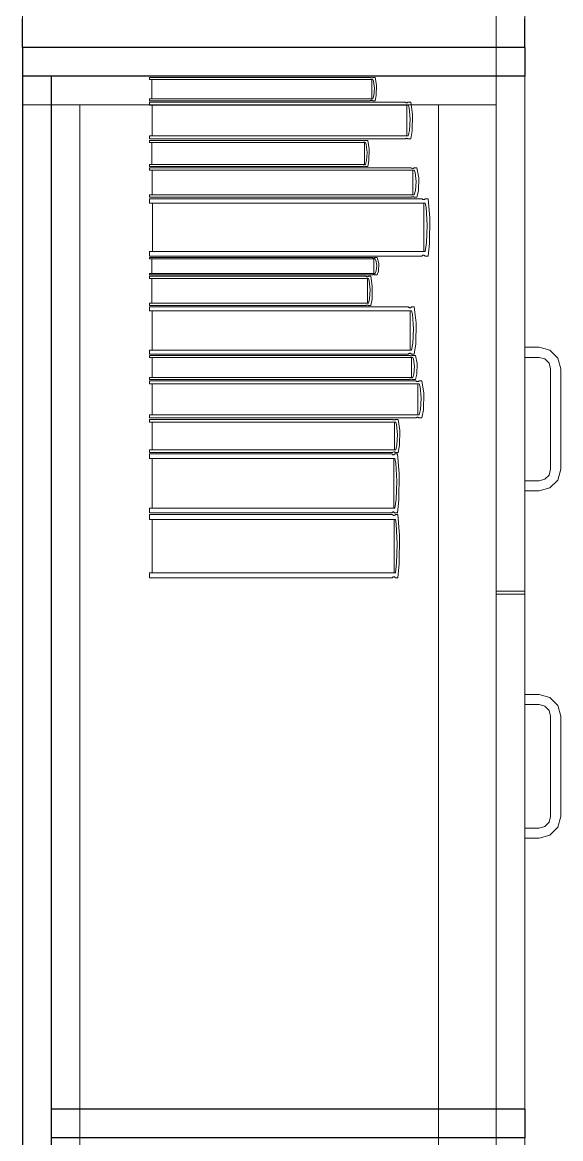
# Model space of a CAD drawing. Header units: inches. Extents: x -38 to 5698, y -33 to 92.
# Drawn here: x 212.235 to 212.61, y 12.201 to 12.979 of the extents above; entities that cross this region are included whole.
import ezdxf

# ---------------------------------------------------------------- set-up
doc = ezdxf.new("R2010")
doc.units = ezdxf.units.IN
doc.header["$MEASUREMENT"] = 0
doc.set_wipeout_variables(frame=1)
doc.linetypes.add('Wipeout_Contour', pattern=[1, 0, -1])
doc.layers.add('Interior - Mobiliario', color=7, linetype='Continuous')

msp = doc.modelspace()

# ---------------------------------------------------------------- linework, layer by layer
at = {"layer": 'Interior - Mobiliario', "color": 175, "linetype": 'Continuous', "lineweight": 13}
for p, q in [((212.25509, 12.94184), (212.25509, 11.48184)), ((212.56509, 12.94184), (212.25509, 12.94184)), ((212.56509, 11.48184), (212.56509, 12.94184)), ((212.48035, 12.93339), (212.47995, 12.92843)), ((212.48166, 12.92826), (212.48185, 12.93547)), ((212.47923, 12.92601), (212.32374, 12.92601)), ((212.32374, 12.92601), (212.32374, 12.92472)), ((212.32374, 12.92472), (212.47735, 12.92472)), ((212.50174, 12.92372), (212.32374, 12.92372)), ((212.32374, 12.92372), (212.32374, 12.92167)), ((212.47735, 12.92472), (212.47748, 12.92481)), ((212.47748, 12.92481), (212.47768, 12.9249)), ((212.47768, 12.9249), (212.4779, 12.92496)), ((212.4779, 12.92496), (212.47813, 12.92499)), ((212.47813, 12.92499), (212.47836, 12.92499)), ((212.47836, 12.92499), (212.47859, 12.92495)), ((212.47859, 12.92495), (212.4788, 12.92488)), ((212.4788, 12.92488), (212.479, 12.92479)), ((212.479, 12.92479), (212.47909, 12.92472)), ((212.47909, 12.92472), (212.4808, 12.92472)), ((212.47995, 12.92843), (212.47923, 12.92601)), ((212.4808, 12.92472), (212.48166, 12.92826)), ((212.50184, 12.92362), (212.50174, 12.92372)), ((212.50207, 12.92347), (212.50184, 12.92362)), ((212.50232, 12.92336), (212.50207, 12.92347)), ((212.50258, 12.9233), (212.50232, 12.92336)), ((212.50285, 12.9233), (212.50258, 12.9233)), ((212.50311, 12.92334), (212.50285, 12.9233)), ((212.50337, 12.92344), (212.50311, 12.92334)), ((212.5036, 12.92359), (212.50337, 12.92344)), ((212.50375, 12.92372), (212.5036, 12.92359)), ((212.50573, 12.92372), (212.50375, 12.92372)), ((212.50695, 12.91517), (212.50573, 12.92372)), ((212.52509, 12.92184), (212.27509, 12.92184)), ((212.32374, 12.92167), (212.50391, 12.92167)), ((212.32556, 12.92167), (212.32556, 12.90012)), ((212.503, 12.90012), (212.503, 12.92167)), ((212.50391, 12.92167), (212.50445, 12.91973)), ((212.50445, 12.91973), (212.50521, 12.91186)), ((212.50673, 12.9037), (212.50695, 12.91517)), ((212.56509, 12.92184), (212.52509, 12.92184)), ((212.50521, 12.91186), (212.50475, 12.90396)), ((212.50391, 12.90012), (212.32374, 12.90012)), ((212.32374, 12.90012), (212.32374, 12.89807)), ((212.50475, 12.90396), (212.50391, 12.90012)), ((212.50573, 12.89807), (212.50673, 12.9037)), ((212.32374, 12.89807), (212.50174, 12.89807)), ((212.47236, 12.89707), (212.32374, 12.89707)), ((212.32374, 12.89707), (212.32374, 12.89562)), ((212.32374, 12.89562), (212.47418, 12.89562)), ((212.32526, 12.89562), (212.32526, 12.88033)), ((212.47245, 12.897), (212.47236, 12.89707)), ((212.47264, 12.89689), (212.47245, 12.897)), ((212.47285, 12.89681), (212.47264, 12.89689)), ((212.47307, 12.89677), (212.47285, 12.89681)), ((212.47329, 12.89677), (212.47307, 12.89677)), ((212.47351, 12.8968), (212.47329, 12.89677)), ((212.47342, 12.88033), (212.47342, 12.89562)), ((212.47372, 12.89687), (212.47351, 12.8968)), ((212.47392, 12.89697), (212.47372, 12.89687)), ((212.47404, 12.89707), (212.47392, 12.89697)), ((212.4757, 12.89707), (212.47404, 12.89707)), ((212.47418, 12.89562), (212.47463, 12.89424)), ((212.47463, 12.89424), (212.47526, 12.88866)), ((212.47672, 12.891), (212.4757, 12.89707)), ((212.50174, 12.89807), (212.50189, 12.89821)), ((212.50189, 12.89821), (212.50212, 12.89835)), ((212.50212, 12.89835), (212.50237, 12.89845)), ((212.50237, 12.89845), (212.50264, 12.8985)), ((212.50264, 12.8985), (212.50291, 12.89849)), ((212.50291, 12.89849), (212.50317, 12.89843)), ((212.50317, 12.89843), (212.50342, 12.89833)), ((212.50342, 12.89833), (212.50365, 12.89817)), ((212.50365, 12.89817), (212.50375, 12.89807)), ((212.50375, 12.89807), (212.50573, 12.89807)), ((212.47526, 12.88866), (212.47487, 12.88306)), ((212.47653, 12.88287), (212.47672, 12.891)), ((212.47418, 12.88033), (212.32374, 12.88033)), ((212.32374, 12.88033), (212.32374, 12.87888)), ((212.32374, 12.87888), (212.47236, 12.87888)), ((212.5059, 12.87788), (212.32374, 12.87788)), ((212.32374, 12.87788), (212.32374, 12.87624)), ((212.32374, 12.87624), (212.50812, 12.87624)), ((212.32561, 12.87624), (212.32561, 12.85906)), ((212.47236, 12.87888), (212.47249, 12.87897)), ((212.47249, 12.87897), (212.47268, 12.87908)), ((212.47268, 12.87908), (212.47289, 12.87915)), ((212.47289, 12.87915), (212.47312, 12.87918)), ((212.47312, 12.87918), (212.47334, 12.87918)), ((212.47334, 12.87918), (212.47356, 12.87914)), ((212.47356, 12.87914), (212.47377, 12.87906)), ((212.47377, 12.87906), (212.47396, 12.87895)), ((212.47396, 12.87895), (212.47404, 12.87888)), ((212.47404, 12.87888), (212.4757, 12.87888)), ((212.47487, 12.88306), (212.47418, 12.88033)), ((212.4757, 12.87888), (212.47653, 12.88287)), ((212.506, 12.8778), (212.5059, 12.87788)), ((212.50623, 12.87767), (212.506, 12.8778)), ((212.50649, 12.87759), (212.50623, 12.87767)), ((212.50676, 12.87754), (212.50649, 12.87759)), ((212.50703, 12.87754), (212.50676, 12.87754)), ((212.50731, 12.87757), (212.50703, 12.87754)), ((212.50719, 12.85906), (212.50719, 12.87624)), ((212.50757, 12.87765), (212.50731, 12.87757)), ((212.50781, 12.87777), (212.50757, 12.87765)), ((212.50796, 12.87788), (212.50781, 12.87777)), ((212.50998, 12.87788), (212.50796, 12.87788)), ((212.50812, 12.87624), (212.50867, 12.87469)), ((212.51123, 12.87106), (212.50998, 12.87788)), ((212.50867, 12.87469), (212.50945, 12.86842)), ((212.50945, 12.86842), (212.50898, 12.86213)), ((212.511, 12.86191), (212.51123, 12.87106)), ((212.50898, 12.86213), (212.50812, 12.85906)), ((212.50998, 12.85743), (212.511, 12.86191)), ((212.50812, 12.85906), (212.32374, 12.85906)), ((212.32374, 12.85906), (212.32374, 12.85743)), ((212.32374, 12.85743), (212.5059, 12.85743)), ((212.5135, 12.85643), (212.32374, 12.85643)), ((212.32374, 12.85643), (212.32374, 12.85322)), ((212.32374, 12.85322), (212.51581, 12.85322)), ((212.32568, 12.85322), (212.32568, 12.81958)), ((212.5059, 12.85743), (212.50605, 12.85754)), ((212.50605, 12.85754), (212.50629, 12.85765)), ((212.50629, 12.85765), (212.50655, 12.85773)), ((212.50655, 12.85773), (212.50682, 12.85777)), ((212.50682, 12.85777), (212.5071, 12.85776)), ((212.5071, 12.85776), (212.50736, 12.85772)), ((212.50736, 12.85772), (212.50762, 12.85763)), ((212.50762, 12.85763), (212.50786, 12.85751)), ((212.50786, 12.85751), (212.50796, 12.85743)), ((212.50796, 12.85743), (212.50998, 12.85743)), ((212.5136, 12.85627), (212.5135, 12.85643)), ((212.51385, 12.85603), (212.5136, 12.85627)), ((212.51411, 12.85586), (212.51385, 12.85603)), ((212.5144, 12.85577), (212.51411, 12.85586)), ((212.51468, 12.85576), (212.5144, 12.85577)), ((212.51496, 12.85583), (212.51468, 12.85576)), ((212.51484, 12.81958), (212.51484, 12.85322)), ((212.51523, 12.85598), (212.51496, 12.85583)), ((212.51548, 12.85621), (212.51523, 12.85598)), ((212.51564, 12.85643), (212.51548, 12.85621)), ((212.51775, 12.85643), (212.51564, 12.85643)), ((212.51581, 12.85322), (212.51639, 12.85019)), ((212.51906, 12.84307), (212.51775, 12.85643)), ((212.51639, 12.85019), (212.5172, 12.83791)), ((212.5172, 12.83791), (212.5167, 12.82558)), ((212.51881, 12.82516), (212.51906, 12.84307)), ((212.5167, 12.82558), (212.51581, 12.81958)), ((212.51775, 12.81637), (212.51881, 12.82516)), ((212.51581, 12.81958), (212.32374, 12.81958)), ((212.32374, 12.81958), (212.32374, 12.81637)), ((212.32374, 12.81637), (212.5135, 12.81637)), ((212.47889, 12.81537), (212.32374, 12.81537)), ((212.32374, 12.81537), (212.32374, 12.81441)), ((212.32374, 12.81441), (212.48078, 12.81441)), ((212.32533, 12.81441), (212.32533, 12.8043)), ((212.47898, 12.81533), (212.47889, 12.81537)), ((212.47918, 12.81525), (212.47898, 12.81533)), ((212.47939, 12.8152), (212.47918, 12.81525)), ((212.47962, 12.81518), (212.47939, 12.8152)), ((212.47986, 12.81517), (212.47962, 12.81518)), ((212.48009, 12.81519), (212.47986, 12.81517)), ((212.47999, 12.8043), (212.47999, 12.81441)), ((212.48031, 12.81524), (212.48009, 12.81519)), ((212.48051, 12.81531), (212.48031, 12.81524)), ((212.48065, 12.81537), (212.48051, 12.81531)), ((212.48237, 12.81537), (212.48065, 12.81537)), ((212.48078, 12.81441), (212.48125, 12.8135)), ((212.48344, 12.81136), (212.48237, 12.81537)), ((212.5135, 12.81637), (212.51366, 12.81659)), ((212.51366, 12.81659), (212.51391, 12.81682)), ((212.51391, 12.81682), (212.51418, 12.81697)), ((212.51418, 12.81697), (212.51446, 12.81704)), ((212.51446, 12.81704), (212.51474, 12.81703)), ((212.51474, 12.81703), (212.51502, 12.81694)), ((212.51502, 12.81694), (212.51529, 12.81677)), ((212.51529, 12.81677), (212.51554, 12.81653)), ((212.51554, 12.81653), (212.51564, 12.81637)), ((212.51564, 12.81637), (212.51775, 12.81637)), ((212.48151, 12.8061), (212.48078, 12.8043)), ((212.48125, 12.8135), (212.48192, 12.80981)), ((212.48192, 12.80981), (212.48151, 12.8061)), ((212.48237, 12.80334), (212.48324, 12.80598)), ((212.48324, 12.80598), (212.48344, 12.81136)), ((212.48078, 12.8043), (212.32374, 12.8043)), ((212.32374, 12.8043), (212.32374, 12.80334)), ((212.32374, 12.80334), (212.47889, 12.80334)), ((212.47448, 12.80234), (212.32374, 12.80234)), ((212.32374, 12.80234), (212.32374, 12.80071)), ((212.32374, 12.80071), (212.47632, 12.80071)), ((212.32529, 12.80071), (212.32529, 12.78359)), ((212.47456, 12.80226), (212.47448, 12.80234)), ((212.47476, 12.80213), (212.47456, 12.80226)), ((212.47497, 12.80205), (212.47476, 12.80213)), ((212.47519, 12.802), (212.47497, 12.80205)), ((212.47542, 12.80199), (212.47519, 12.802)), ((212.47564, 12.80203), (212.47542, 12.80199)), ((212.47555, 12.78359), (212.47555, 12.80071)), ((212.47586, 12.80211), (212.47564, 12.80203)), ((212.47606, 12.80223), (212.47586, 12.80211)), ((212.47618, 12.80234), (212.47606, 12.80223)), ((212.47786, 12.80234), (212.47618, 12.80234)), ((212.47632, 12.80071), (212.47677, 12.79916)), ((212.47677, 12.79916), (212.47742, 12.79291)), ((212.47889, 12.79554), (212.47786, 12.80234)), ((212.47889, 12.80334), (212.47902, 12.8034)), ((212.47902, 12.8034), (212.47922, 12.80347)), ((212.47922, 12.80347), (212.47944, 12.80351)), ((212.47944, 12.80351), (212.47968, 12.80354)), ((212.47968, 12.80354), (212.47991, 12.80353)), ((212.47991, 12.80353), (212.48014, 12.80351)), ((212.48014, 12.80351), (212.48036, 12.80346)), ((212.48036, 12.80346), (212.48056, 12.80338)), ((212.48056, 12.80338), (212.48065, 12.80334)), ((212.48065, 12.80334), (212.48237, 12.80334)), ((212.47742, 12.79291), (212.47702, 12.78664)), ((212.4787, 12.78643), (212.47889, 12.79554)), ((212.47632, 12.78359), (212.32374, 12.78359)), ((212.32374, 12.78359), (212.32374, 12.78196)), ((212.47702, 12.78664), (212.47632, 12.78359)), ((212.47786, 12.78196), (212.4787, 12.78643)), ((212.32374, 12.78196), (212.47448, 12.78196)), ((212.50404, 12.78096), (212.32374, 12.78096)), ((212.32374, 12.78096), (212.32374, 12.77833)), ((212.32374, 12.77833), (212.50624, 12.77833)), ((212.32559, 12.77833), (212.32559, 12.75078)), ((212.47448, 12.78196), (212.4746, 12.78207)), ((212.4746, 12.78207), (212.4748, 12.78218)), ((212.4748, 12.78218), (212.47502, 12.78226)), ((212.47502, 12.78226), (212.47524, 12.7823)), ((212.47524, 12.7823), (212.47547, 12.78229)), ((212.47547, 12.78229), (212.47569, 12.78225)), ((212.47569, 12.78225), (212.4759, 12.78216)), ((212.4759, 12.78216), (212.4761, 12.78204)), ((212.4761, 12.78204), (212.47618, 12.78196)), ((212.47618, 12.78196), (212.47786, 12.78196)), ((212.50414, 12.78083), (212.50404, 12.78096)), ((212.50437, 12.78063), (212.50414, 12.78083)), ((212.50463, 12.78049), (212.50437, 12.78063)), ((212.50489, 12.78042), (212.50463, 12.78049)), ((212.50517, 12.78041), (212.50489, 12.78042)), ((212.50543, 12.78047), (212.50517, 12.78041)), ((212.50532, 12.75078), (212.50532, 12.77833)), ((212.50569, 12.78059), (212.50543, 12.78047)), ((212.50593, 12.78078), (212.50569, 12.78059)), ((212.50608, 12.78096), (212.50593, 12.78078)), ((212.50808, 12.78096), (212.50608, 12.78096)), ((212.50624, 12.77833), (212.50679, 12.77585)), ((212.50679, 12.77585), (212.50756, 12.76579)), ((212.50932, 12.77002), (212.50808, 12.78096)), ((212.50909, 12.75535), (212.50932, 12.77002)), ((212.50756, 12.76579), (212.50709, 12.75569)), ((212.50709, 12.75569), (212.50624, 12.75078)), ((212.50808, 12.74816), (212.50909, 12.75535)), ((212.59509, 12.75284), (212.58509, 12.75284)), ((212.58509, 12.75284), (212.58509, 12.74584)), ((212.60259, 12.75083), (212.59509, 12.75284)), ((212.50624, 12.75078), (212.32374, 12.75078)), ((212.32374, 12.75078), (212.32374, 12.74816)), ((212.32374, 12.74816), (212.50404, 12.74816)), ((212.50484, 12.74716), (212.32374, 12.74716)), ((212.32374, 12.74716), (212.32374, 12.74582)), ((212.32374, 12.74582), (212.50705, 12.74582)), ((212.3256, 12.74582), (212.3256, 12.73173)), ((212.50404, 12.74816), (212.50419, 12.74833)), ((212.50419, 12.74833), (212.50443, 12.74852)), ((212.50443, 12.74852), (212.50469, 12.74865)), ((212.50469, 12.74865), (212.50495, 12.74871)), ((212.50494, 12.74709), (212.50484, 12.74716)), ((212.50517, 12.74699), (212.50494, 12.74709)), ((212.50495, 12.74871), (212.50523, 12.7487)), ((212.50543, 12.74692), (212.50517, 12.74699)), ((212.50523, 12.7487), (212.50549, 12.74862)), ((212.5057, 12.74688), (212.50543, 12.74692)), ((212.50549, 12.74862), (212.50575, 12.74848)), ((212.50597, 12.74688), (212.5057, 12.74688)), ((212.50575, 12.74848), (212.50598, 12.74829)), ((212.50624, 12.74691), (212.50597, 12.74688)), ((212.50598, 12.74829), (212.50608, 12.74816)), ((212.50608, 12.74816), (212.50808, 12.74816)), ((212.50612, 12.73173), (212.50612, 12.74582)), ((212.5065, 12.74697), (212.50624, 12.74691)), ((212.50673, 12.74707), (212.5065, 12.74697)), ((212.50689, 12.74716), (212.50673, 12.74707)), ((212.5089, 12.74716), (212.50689, 12.74716)), ((212.50705, 12.74582), (212.5076, 12.74455)), ((212.5076, 12.74455), (212.50837, 12.73941)), ((212.51014, 12.74157), (212.5089, 12.74716)), ((212.58509, 12.74584), (212.59509, 12.74584)), ((212.59509, 12.74584), (212.59909, 12.74477)), ((212.59909, 12.74477), (212.60202, 12.74184)), ((212.60808, 12.74534), (212.60259, 12.75083)), ((212.61009, 12.73784), (212.60808, 12.74534)), ((212.50837, 12.73941), (212.5079, 12.73424)), ((212.50991, 12.73407), (212.51014, 12.74157)), ((212.60202, 12.74184), (212.60309, 12.73784)), ((212.60309, 12.73784), (212.60309, 12.66784)), ((212.61009, 12.66784), (212.61009, 12.73784)), ((212.50705, 12.73173), (212.32374, 12.73173)), ((212.32374, 12.73173), (212.32374, 12.73039)), ((212.32374, 12.73039), (212.50484, 12.73039)), ((212.50928, 12.72939), (212.32374, 12.72939)), ((212.32374, 12.72939), (212.32374, 12.72733)), ((212.50484, 12.73039), (212.50499, 12.73048)), ((212.50499, 12.73048), (212.50523, 12.73058)), ((212.50523, 12.73058), (212.50549, 12.73064)), ((212.50549, 12.73064), (212.50576, 12.73067)), ((212.50576, 12.73067), (212.50603, 12.73067)), ((212.50603, 12.73067), (212.5063, 12.73063)), ((212.5063, 12.73063), (212.50655, 12.73056)), ((212.50655, 12.73056), (212.50678, 12.73046)), ((212.50678, 12.73046), (212.50689, 12.73039)), ((212.50689, 12.73039), (212.5089, 12.73039)), ((212.5079, 12.73424), (212.50705, 12.73173)), ((212.5089, 12.73039), (212.50991, 12.73407)), ((212.50939, 12.72929), (212.50928, 12.72939)), ((212.50962, 12.72914), (212.50939, 12.72929)), ((212.50988, 12.72903), (212.50962, 12.72914)), ((212.51016, 12.72897), (212.50988, 12.72903)), ((212.51044, 12.72896), (212.51016, 12.72897)), ((212.51071, 12.72901), (212.51044, 12.72896)), ((212.51098, 12.72911), (212.51071, 12.72901)), ((212.51122, 12.72925), (212.51098, 12.72911)), ((212.51138, 12.72939), (212.51122, 12.72925)), ((212.51344, 12.72939), (212.51138, 12.72939)), ((212.51472, 12.72081), (212.51344, 12.72939)), ((212.32374, 12.72733), (212.51155, 12.72733)), ((212.32564, 12.72733), (212.32564, 12.70571)), ((212.5106, 12.70571), (212.5106, 12.72733)), ((212.51155, 12.72733), (212.51211, 12.72538)), ((212.51211, 12.72538), (212.5129, 12.71749)), ((212.51448, 12.7093), (212.51472, 12.72081)), ((212.5129, 12.71749), (212.51242, 12.70957)), ((212.51155, 12.70571), (212.32374, 12.70571)), ((212.32374, 12.70571), (212.32374, 12.70365)), ((212.51242, 12.70957), (212.51155, 12.70571)), ((212.51344, 12.70365), (212.51448, 12.7093)), ((212.32374, 12.70365), (212.50928, 12.70365)), ((212.49315, 12.70265), (212.32374, 12.70265)), ((212.32374, 12.70265), (212.32374, 12.7008)), ((212.32374, 12.7008), (212.49522, 12.7008)), ((212.32548, 12.7008), (212.32548, 12.68141)), ((212.49325, 12.70256), (212.49315, 12.70265)), ((212.49346, 12.70242), (212.49325, 12.70256)), ((212.4937, 12.70232), (212.49346, 12.70242)), ((212.49395, 12.70227), (212.4937, 12.70232)), ((212.49421, 12.70227), (212.49395, 12.70227)), ((212.49446, 12.70231), (212.49421, 12.70227)), ((212.49435, 12.68141), (212.49435, 12.7008)), ((212.4947, 12.7024), (212.49446, 12.70231)), ((212.49492, 12.70253), (212.4947, 12.7024)), ((212.49507, 12.70265), (212.49492, 12.70253)), ((212.49695, 12.70265), (212.49507, 12.70265)), ((212.49522, 12.7008), (212.49573, 12.69905)), ((212.49573, 12.69905), (212.49645, 12.69197)), ((212.49811, 12.69495), (212.49695, 12.70265)), ((212.50928, 12.70365), (212.50944, 12.70379)), ((212.50944, 12.70379), (212.50968, 12.70394)), ((212.50968, 12.70394), (212.50994, 12.70403)), ((212.50994, 12.70403), (212.51022, 12.70408)), ((212.51022, 12.70408), (212.5105, 12.70408)), ((212.5105, 12.70408), (212.51077, 12.70402)), ((212.51077, 12.70402), (212.51104, 12.70391)), ((212.51104, 12.70391), (212.51128, 12.70375)), ((212.51128, 12.70375), (212.51138, 12.70365)), ((212.51138, 12.70365), (212.51344, 12.70365)), ((212.49645, 12.69197), (212.49601, 12.68486)), ((212.4979, 12.68462), (212.49811, 12.69495)), ((212.49522, 12.68141), (212.32374, 12.68141)), ((212.32374, 12.68141), (212.32374, 12.67956)), ((212.49601, 12.68486), (212.49522, 12.68141)), ((212.49695, 12.67956), (212.4979, 12.68462)), ((212.32374, 12.67956), (212.49315, 12.67956)), ((212.49257, 12.67856), (212.32374, 12.67856)), ((212.32374, 12.67856), (212.32374, 12.67527)), ((212.32374, 12.67527), (212.49464, 12.67527)), ((212.32547, 12.67527), (212.32547, 12.64069)), ((212.49267, 12.6784), (212.49257, 12.67856)), ((212.49289, 12.67815), (212.49267, 12.6784)), ((212.49312, 12.67797), (212.49289, 12.67815)), ((212.49337, 12.67788), (212.49312, 12.67797)), ((212.49315, 12.67956), (212.49329, 12.67968)), ((212.49329, 12.67968), (212.49351, 12.67981)), ((212.49363, 12.67787), (212.49337, 12.67788)), ((212.49351, 12.67981), (212.49376, 12.6799)), ((212.49388, 12.67795), (212.49363, 12.67787)), ((212.49376, 12.6799), (212.49401, 12.67994)), ((212.49377, 12.64069), (212.49377, 12.67527)), ((212.49412, 12.6781), (212.49388, 12.67795)), ((212.49401, 12.67994), (212.49426, 12.67994)), ((212.49434, 12.67834), (212.49412, 12.6781)), ((212.49426, 12.67994), (212.49451, 12.67989)), ((212.49449, 12.67856), (212.49434, 12.67834)), ((212.49636, 12.67856), (212.49449, 12.67856)), ((212.49451, 12.67989), (212.49475, 12.67979)), ((212.49464, 12.67527), (212.49515, 12.67214)), ((212.49475, 12.67979), (212.49497, 12.67965)), ((212.49497, 12.67965), (212.49507, 12.67956)), ((212.49507, 12.67956), (212.49695, 12.67956)), ((212.49752, 12.66483), (212.49636, 12.67856)), ((212.49515, 12.67214), (212.49587, 12.65953)), ((212.60309, 12.66784), (212.60202, 12.66384)), ((212.60808, 12.66034), (212.61009, 12.66784)), ((212.49587, 12.65953), (212.49543, 12.64686)), ((212.49731, 12.64643), (212.49752, 12.66483)), ((212.58509, 12.65984), (212.58509, 12.65284)), ((212.59509, 12.65984), (212.58509, 12.65984)), ((212.59909, 12.66091), (212.59509, 12.65984)), ((212.60202, 12.66384), (212.59909, 12.66091)), ((212.60259, 12.65485), (212.60808, 12.66034)), ((212.58509, 12.65284), (212.59509, 12.65284)), ((212.59509, 12.65284), (212.60259, 12.65485)), ((212.49543, 12.64686), (212.49464, 12.64069)), ((212.49636, 12.6374), (212.49731, 12.64643)), ((212.49464, 12.64069), (212.32374, 12.64069)), ((212.32374, 12.64069), (212.32374, 12.6374)), ((212.32374, 12.6374), (212.49257, 12.6374)), ((212.49291, 12.6364), (212.32374, 12.6364)), ((212.32374, 12.6364), (212.32374, 12.63287)), ((212.49257, 12.6374), (212.49272, 12.63762)), ((212.49272, 12.63762), (212.49294, 12.63786)), ((212.49301, 12.63623), (212.49291, 12.6364)), ((212.49294, 12.63786), (212.49318, 12.63801)), ((212.49323, 12.63596), (212.49301, 12.63623)), ((212.49318, 12.63801), (212.49343, 12.63809)), ((212.49346, 12.63577), (212.49323, 12.63596)), ((212.49343, 12.63809), (212.49368, 12.63808)), ((212.49371, 12.63567), (212.49346, 12.63577)), ((212.49368, 12.63808), (212.49393, 12.63799)), ((212.49397, 12.63566), (212.49371, 12.63567)), ((212.49393, 12.63799), (212.49417, 12.63781)), ((212.49422, 12.63574), (212.49397, 12.63566)), ((212.49417, 12.63781), (212.49439, 12.63756)), ((212.49446, 12.63591), (212.49422, 12.63574)), ((212.49439, 12.63756), (212.49449, 12.6374)), ((212.49469, 12.63616), (212.49446, 12.63591)), ((212.49449, 12.6374), (212.49636, 12.6374)), ((212.49483, 12.6364), (212.49469, 12.63616)), ((212.49671, 12.6364), (212.49483, 12.6364)), ((212.49787, 12.62167), (212.49671, 12.6364)), ((212.32374, 12.63287), (212.49498, 12.63287)), ((212.32547, 12.63287), (212.32547, 12.59575)), ((212.49411, 12.59575), (212.49411, 12.63287)), ((212.49498, 12.63287), (212.49549, 12.62951)), ((212.49549, 12.62951), (212.49621, 12.61597)), ((212.49766, 12.60191), (212.49787, 12.62167)), ((212.49621, 12.61597), (212.49577, 12.60237)), ((212.49577, 12.60237), (212.49498, 12.59575)), ((212.49671, 12.59222), (212.49766, 12.60191)), ((212.49498, 12.59575), (212.32374, 12.59575)), ((212.32374, 12.59575), (212.32374, 12.59222)), ((212.32374, 12.59222), (212.49291, 12.59222)), ((212.49291, 12.59222), (212.49306, 12.59245)), ((212.49306, 12.59245), (212.49328, 12.59271)), ((212.49328, 12.59271), (212.49352, 12.59287)), ((212.49352, 12.59287), (212.49377, 12.59296)), ((212.49377, 12.59296), (212.49403, 12.59294)), ((212.49403, 12.59294), (212.49428, 12.59284)), ((212.49428, 12.59284), (212.49451, 12.59266)), ((212.49451, 12.59266), (212.49473, 12.59239)), ((212.49473, 12.59239), (212.49483, 12.59222)), ((212.49483, 12.59222), (212.49671, 12.59222)), ((212.58509, 12.58284), (212.56509, 12.58284)), ((212.58509, 12.58084), (212.56509, 12.58084)), ((212.58509, 12.51084), (212.59509, 12.51084)), ((212.58509, 12.50384), (212.58509, 12.51084)), ((212.59509, 12.51084), (212.60259, 12.50883)), ((212.59509, 12.50384), (212.58509, 12.50384)), ((212.59909, 12.50277), (212.59509, 12.50384)), ((212.60202, 12.49984), (212.59909, 12.50277)), ((212.60259, 12.50883), (212.60808, 12.50334)), ((212.60808, 12.50334), (212.61009, 12.49584)), ((212.60309, 12.49584), (212.60202, 12.49984)), ((212.60309, 12.42584), (212.60309, 12.49584)), ((212.61009, 12.49584), (212.61009, 12.42584)), ((212.60202, 12.42184), (212.60309, 12.42584)), ((212.61009, 12.42584), (212.60808, 12.41834)), ((212.58509, 12.41784), (212.59509, 12.41784)), ((212.58509, 12.41084), (212.58509, 12.41784)), ((212.59509, 12.41784), (212.59909, 12.41891)), ((212.59909, 12.41891), (212.60202, 12.42184)), ((212.60808, 12.41834), (212.60259, 12.41285)), ((212.59509, 12.41084), (212.58509, 12.41084)), ((212.60259, 12.41285), (212.59509, 12.41084))]:
    msp.add_line(p, q, dxfattribs=at)

# ---------------------------------------------------------------- wipeouts: each hides what was drawn before it
at = {"color": 254, "linetype": 'Wipeout_Contour', "lineweight": 0, "ltscale": 6542.318517}
msp.add_wipeout([(212.58509, 12.98184), (212.23509, 12.98184), (212.23509, 12.96184), (212.58509, 12.96184)], dxfattribs=at).dxf.layer = 'Interior - Mobiliario'

# ---------------------------------------------------------------- next in the draw order: linework, layer by layer
at = {"layer": 'Interior - Mobiliario', "color": 175, "linetype": 'Continuous', "lineweight": 13}
for p, q in [((212.23509, 14.46184), (212.23509, 12.96184)), ((212.58509, 12.96184), (212.58509, 14.46184)), ((212.23509, 12.96184), (212.23509, 13.00184)), ((212.56509, 13.00184), (212.56509, 12.96184)), ((212.23509, 12.96184), (212.23509, 12.98184)), ((212.58509, 12.98184), (212.58509, 12.96184)), ((212.58509, 12.96184), (212.23509, 12.96184)), ((212.56509, 12.96184), (212.23509, 12.96184)), ((212.23509, 12.96184), (212.58509, 12.96184))]:
    msp.add_line(p, q, dxfattribs=at)
at = {"layer": 'Interior - Mobiliario', "color": 175, "linetype": 'Continuous', "lineweight": 30}
for p, q in [((212.23509, 12.96184), (212.23509, 12.98184)), ((212.58509, 12.96184), (212.58509, 12.98184)), ((212.58509, 12.96184), (212.23509, 12.96184))]:
    msp.add_line(p, q, dxfattribs=at)

# ---------------------------------------------------------------- next in the draw order: wipeouts: each hides what was drawn before it
at = {"color": 254, "linetype": 'Wipeout_Contour', "lineweight": 0, "ltscale": 6542.335112}
msp.add_wipeout([(212.58509, 12.20184), (212.58509, 12.22184), (212.25509, 12.22184), (212.25509, 12.20184)], dxfattribs=at).dxf.layer = 'Interior - Mobiliario'

# ---------------------------------------------------------------- next in the draw order: linework, layer by layer
at = {"layer": 'Interior - Mobiliario', "color": 175, "linetype": 'Continuous', "lineweight": 13}
for p, q in [((212.27509, 11.50184), (212.27509, 12.92184)), ((212.52509, 12.92184), (212.52509, 11.50184)), ((212.56509, 11.50184), (212.56509, 12.92184)), ((212.56509, 12.22184), (212.56509, 12.58084)), ((212.58509, 12.22184), (212.58509, 12.58084)), ((212.25509, 12.22184), (212.25509, 12.20184)), ((212.58509, 12.22184), (212.25509, 12.22184)), ((212.58509, 12.22184), (212.56509, 12.22184)), ((212.58509, 12.20184), (212.58509, 12.22184)), ((212.58509, 12.20184), (212.58509, 12.22184)), ((212.25509, 12.20184), (212.58509, 12.20184)), ((212.56509, 12.20184), (212.56509, 11.84284)), ((212.58509, 12.20184), (212.56509, 12.20184)), ((212.58509, 12.20184), (212.58509, 11.84284))]:
    msp.add_line(p, q, dxfattribs=at)
at = {"layer": 'Interior - Mobiliario', "color": 175, "linetype": 'Continuous', "lineweight": 30}
for p, q in [((212.58509, 12.22184), (212.25509, 12.22184)), ((212.25509, 12.22184), (212.25509, 12.20184)), ((212.58509, 12.22184), (212.58509, 12.20184)), ((212.58509, 12.20184), (212.25509, 12.20184))]:
    msp.add_line(p, q, dxfattribs=at)

# ---------------------------------------------------------------- next in the draw order: wipeouts: each hides what was drawn before it
at = {"color": 254, "linetype": 'Wipeout_Contour', "lineweight": 0, "ltscale": 6541.635777}
msp.add_wipeout([(212.25509, 11.48184), (212.25509, 12.94184), (212.23509, 12.94184), (212.23509, 11.48184)], dxfattribs=at).dxf.layer = 'Interior - Mobiliario'

# ---------------------------------------------------------------- next in the draw order: linework, layer by layer
at = {"layer": 'Interior - Mobiliario', "color": 175, "linetype": 'Continuous', "lineweight": 30}
for p, q in [((212.25509, 12.94184), (212.23509, 12.94184)), ((212.23509, 12.94184), (212.23509, 11.48184)), ((212.25509, 12.94184), (212.25509, 11.48184))]:
    msp.add_line(p, q, dxfattribs=at)
at = {"layer": 'Interior - Mobiliario', "color": 175, "linetype": 'Continuous', "lineweight": 13}
for p, q in [((212.23509, 12.94184), (212.23509, 11.48184)), ((212.25509, 12.94184), (212.23509, 12.94184)), ((212.25509, 11.48184), (212.25509, 12.94184)), ((212.23509, 12.92184), (212.23509, 11.50184)), ((212.27509, 12.92184), (212.23509, 12.92184)), ((212.25509, 12.22184), (212.25509, 12.20184)), ((212.58509, 12.22184), (212.25509, 12.22184)), ((212.25509, 12.20184), (212.58509, 12.20184))]:
    msp.add_line(p, q, dxfattribs=at)

# ---------------------------------------------------------------- next in the draw order: wipeouts: each hides what was drawn before it
at = {"color": 254, "linetype": 'Wipeout_Contour', "lineweight": 0, "ltscale": 6542.317883}
msp.add_wipeout([(212.58509, 12.94184), (212.58509, 12.96184), (212.23509, 12.96184), (212.23509, 12.94184)], dxfattribs=at).dxf.layer = 'Interior - Mobiliario'

# ---------------------------------------------------------------- next in the draw order: linework, layer by layer
at = {"layer": 'Interior - Mobiliario', "color": 175, "linetype": 'Continuous', "lineweight": 30}
for p, q in [((212.58509, 12.96184), (212.23509, 12.96184)), ((212.23509, 12.96184), (212.23509, 12.94184)), ((212.58509, 12.96184), (212.58509, 12.94184)), ((212.58509, 12.94184), (212.23509, 12.94184))]:
    msp.add_line(p, q, dxfattribs=at)
at = {"layer": 'Interior - Mobiliario', "color": 175, "linetype": 'Continuous', "lineweight": 13}
for p, q in [((212.23509, 12.96184), (212.23509, 12.94184)), ((212.58509, 12.96184), (212.23509, 12.96184)), ((212.23509, 12.96184), (212.23509, 12.92184)), ((212.56509, 12.96184), (212.23509, 12.96184)), ((212.23509, 11.46184), (212.23509, 12.96184)), ((212.23509, 12.96184), (212.58509, 12.96184)), ((212.56509, 12.92184), (212.56509, 12.96184)), ((212.58509, 12.94184), (212.58509, 12.96184)), ((212.58509, 12.96184), (212.58509, 11.46184)), ((212.23509, 12.94184), (212.58509, 12.94184)), ((212.23509, 12.94184), (212.23509, 11.48184)), ((212.58509, 12.94184), (212.23509, 12.94184)), ((212.25509, 12.94184), (212.25509, 11.48184)), ((212.58509, 12.94184), (212.25509, 12.94184)), ((212.25509, 12.94184), (212.25509, 11.48184)), ((212.56509, 12.94184), (212.25509, 12.94184)), ((212.25509, 12.94184), (212.25509, 11.48184)), ((212.56509, 12.94184), (212.25509, 12.94184)), ((212.47735, 12.94084), (212.32374, 12.94084)), ((212.32374, 12.94084), (212.32374, 12.93955)), ((212.32374, 12.93955), (212.47923, 12.93955)), ((212.32531, 12.93955), (212.32531, 12.92601)), ((212.47744, 12.94078), (212.47735, 12.94084)), ((212.47764, 12.94068), (212.47744, 12.94078)), ((212.47785, 12.94061), (212.47764, 12.94068)), ((212.47808, 12.94057), (212.47785, 12.94061)), ((212.47831, 12.94057), (212.47808, 12.94057)), ((212.47854, 12.9406), (212.47831, 12.94057)), ((212.47844, 12.92601), (212.47844, 12.93955)), ((212.47876, 12.94066), (212.47854, 12.9406)), ((212.47896, 12.94075), (212.47876, 12.94066)), ((212.47909, 12.94084), (212.47896, 12.94075)), ((212.4808, 12.94084), (212.47909, 12.94084)), ((212.47923, 12.93955), (212.47969, 12.93833)), ((212.47969, 12.93833), (212.48035, 12.93339)), ((212.48185, 12.93547), (212.4808, 12.94084)), ((212.56509, 11.48184), (212.56509, 12.94184)), ((212.56509, 11.48184), (212.56509, 12.94184)), ((212.56509, 12.94184), (212.56509, 12.58284)), ((212.58509, 12.94184), (212.56509, 12.94184)), ((212.58509, 11.48184), (212.58509, 12.94184)), ((212.58509, 11.48184), (212.58509, 12.94184)), ((212.58509, 12.94184), (212.58509, 12.58284))]:
    msp.add_line(p, q, dxfattribs=at)

doc.saveas('drawing.dxf')
